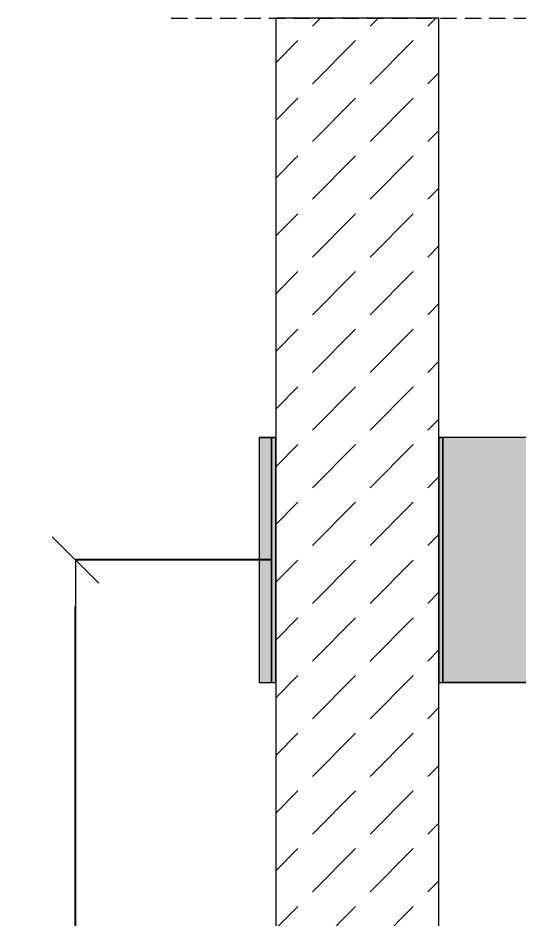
# Model space of a CAD drawing. Header units: millimetres. Extents: x -7826 to 55813, y 465 to 25965.
# Drawn here: x 51491 to 52105, y 8399 to 9503 of the extents above; entities that cross this region are included whole.
import ezdxf

# ---------------------------------------------------------------- set-up
doc = ezdxf.new("R2010")
doc.units = ezdxf.units.MM
doc.linetypes.add('Hidden Line', pattern=[30.00000000000001, 20, -10.00000000000001])
for name, color, linetype, lineweight in [('2D Drafting - General102', 254, 'Continuous', 13), ('2D Drafting - General2', 251, 'Continuous', 15), ('2D Drafting - General81', 251, 'Continuous', 20)]:
    doc.layers.add(name, color=color, linetype=linetype, lineweight=lineweight)
doc.layers.add('Wymiarowanie', color=7, linetype='Continuous')
doc.styles.add('GENERATED_STYLE_3', font='kartika.ttf')
doc.dimstyles.new('GENERATED_STYLE__7', dxfattribs={"dimtxt": 60.00000238418579, "dimasz": 56.99999999999999, "dimexe": 0.18, "dimexo": 0, "dimgap": 0.09, "dimtad": 1, "dimdec": 1, "dimlfac": 0.1, "dimzin": 0, "dimdsep": 46, "dimtxsty": 'GENERATED_STYLE_3', "dimblk": 'ARROWHEAD_6', "dimblk1": 'ARROWHEAD_6', "dimblk2": 'ARROWHEAD_6', "dimcen": 0.09, "dimclrd": 161, "dimclre": 161, "dimclrt": 161, "dimadec": 0, "dimazin": 0, "dimtfac": 1, "dimtdec": 4, "dimtmove": 0, "dimatfit": 3, "dimfxl": 0, "dimtolj": 1, "dimtzin": 0, "dimarcsym": 0})

# ---------------------------------------------------------------- blocks, each defined once
blk = doc.blocks.new('ARROWHEAD_6')
at = {"color": 0, "linetype": 'Continuous', "lineweight": 0}
for p, q in [((-0.5, -0.5), (0.5, 0.5)), ((0, 0), (-1, 0))]:
    blk.add_line(p, q, dxfattribs=at)
blk = doc.blocks.new('*D200')
at = {"layer": 'Defpoints', "color": 0, "linetype": 'Continuous'}
for p in [(51561.79794763556, 8838.738268981298), (51802.00742017324, 8838.738268981298), (51852.72615465202, 7338.9708833508)]:
    blk.add_point(p, dxfattribs=at)
at = {"layer": 'Wymiarowanie', "color": 161, "linetype": 'Continuous', "lineweight": -2}
for p, q in [((51802.00742017324, 8838.738268981298), (51561.61794763556, 8838.738268981298)), ((51561.79794763556, 7395.9708833508), (51561.79794763556, 8781.738268981298)), ((51852.72615465202, 7338.9708833508), (51561.61794763556, 7338.9708833508))]:
    blk.add_line(p, q, dxfattribs=at)
at = {"layer": 'Wymiarowanie', "color": 161, "linetype": 'Continuous', "lineweight": -2, "xscale": 56.99999999999999, "yscale": 56.99999999999999, "zscale": 56.99999999999999}
for p, rotation in [((51561.79794763556, 8838.738268981298), 90), ((51561.79794763556, 7338.9708833508), 270)]:
    blk.add_blockref('ARROWHEAD_6', p, dxfattribs=dict(at, rotation=rotation))
at = {"layer": 'Wymiarowanie', "color": 161, "linetype": 'Continuous', "lineweight": 25, "insert": (51530.6598251098, 8088.854576166058), "char_height": 60.00000238418579, "attachment_point": 5, "rotation": 90, "style": 'GENERATED_STYLE_3'}
blk.add_mtext('\\A1;150.0', dxfattribs=at)

msp = doc.modelspace()

# ---------------------------------------------------------------- hatches: boundary and pattern name
at = {"layer": '2D Drafting - General102', "linetype": 'Continuous'}
for points in [[(51787.00742017324, 8688.738268981298), (51802.00742017324, 8688.738268981298), (51802.00742017324, 8988.738268981291), (51787.00742017324, 8988.738268981291)], [(51802.00742017324, 8688.738268981298), (51807.0944177056, 8688.738268981298), (51807.0944177056, 8988.738268981291), (51802.00742017324, 8988.738268981291)], [(52012.00742017324, 8988.738268981291), (52007.0944177056, 8988.738268981291), (52007.0944177056, 8688.738268981298), (52012.00742017324, 8688.738268981298)], [(52012.00742017324, 8688.738268981298), (52177.00742017324, 8688.738268981298), (52177.00742017324, 8988.738268981291), (52012.00742017324, 8988.738268981291)]]:
    msp.add_hatch(color=256, dxfattribs=at).paths.add_polyline_path(points)
at = {"layer": '2D Drafting - General81', "linetype": 'Continuous'}
h = msp.add_hatch(dxfattribs=at)
h.set_pattern_fill('BETON', color=256, style=0, pattern_type=2)
h.set_pattern_definition([(44.99999999999999, (98803.87108439812, -47641.55253353644), (-70.71067811865474, 70.71067811865476), [75, -25]), (44.99999999999999, (98803.87108439812, -47570.84185541779), (-70.71067811865474, 70.71067811865476), [75, -25])])
h.paths.add_polyline_path([(51807.0944177056, 9502.673932334477), (51807.0944177056, 7569.428631686121), (51807.1814074743, 7569.428631686121), (51807.1814074743, 7384.515630528515), (51827.18139716786, 7384.515630528515), (52007.09439832548, 7564.428631686128), (52007.09439832548, 9502.673932334477)])

# ---------------------------------------------------------------- linework, layer by layer
at = {"layer": '2D Drafting - General2', "linetype": 'Hidden Line'}
msp.add_line((51678.90919246667, 9502.673907294764), (52657.14094091327, 9502.673907294757), dxfattribs=at)
at = {"layer": '2D Drafting - General2', "linetype": 'Continuous'}
for p, q in [((51787.00742017324, 8988.738268981291), (51807.0944177056, 8988.738268981291)), ((51787.00742017324, 8988.738268981291), (51787.00742017324, 8688.738268981298)), ((51802.00742017324, 8988.738268981291), (51802.00742017324, 8688.738268981298)), ((52007.0944177056, 8988.738268981291), (52012.00742017324, 8988.738268981291)), ((52012.00742017324, 8988.738268981291), (52012.00742017324, 8688.738268981298)), ((52192.00742017324, 8988.738268981291), (52012.00742017324, 8988.738268981291)), ((51787.00742017324, 8688.738268981298), (51807.0944177056, 8688.738268981298)), ((52007.0944177056, 8688.738268981298), (52012.00742017324, 8688.738268981298)), ((52192.00742017324, 8688.738268981298), (52012.00742017324, 8688.738268981298))]:
    msp.add_line(p, q, dxfattribs=at)
at = {"layer": '2D Drafting - General2', "linetype": 'Continuous', "flags": 128}
for points in [[(51807.0944177056, 9502.673932334477), (51807.0944177056, 7569.428631686121), (51807.1814074743, 7569.428631686121), (51807.1814074743, 7384.515630528515), (51827.18139716786, 7384.515630528515), (52007.09439832548, 7564.428631686128), (52007.09439832548, 9502.673932334477)], [(51787.00742017324, 8688.738268981298), (51802.00742017324, 8688.738268981298), (51802.00742017324, 8988.738268981291), (51787.00742017324, 8988.738268981291)], [(51802.00742017324, 8688.738268981298), (51807.0944177056, 8688.738268981298), (51807.0944177056, 8988.738268981291), (51802.00742017324, 8988.738268981291)], [(52012.00742017324, 8988.738268981291), (52007.0944177056, 8988.738268981291), (52007.0944177056, 8688.738268981298), (52012.00742017324, 8688.738268981298)], [(52012.00742017324, 8688.738268981298), (52177.00742017324, 8688.738268981298), (52177.00742017324, 8988.738268981291), (52012.00742017324, 8988.738268981291)]]:
    msp.add_lwpolyline(points, close=True, dxfattribs=at)

# ---------------------------------------------------------------- dimensions: what is measured, and where the dimension line sits
at = {"layer": 'Wymiarowanie', "color": 161, "linetype": 'Continuous', "lineweight": 25}
dim = msp.add_linear_dim(base=(51561.79794763556, 8838.738268981298), p1=(51852.72615465202, 7338.9708833508), p2=(51802.00742017324, 8838.738268981298), angle=90, dimstyle='GENERATED_STYLE__7', dxfattribs=at)
dim.commit()
dim.dimension.update_dxf_attribs({"geometry": '*D200', "text_midpoint": (51530.6598251098, 8088.854576166058)})

doc.saveas('drawing.dxf')
